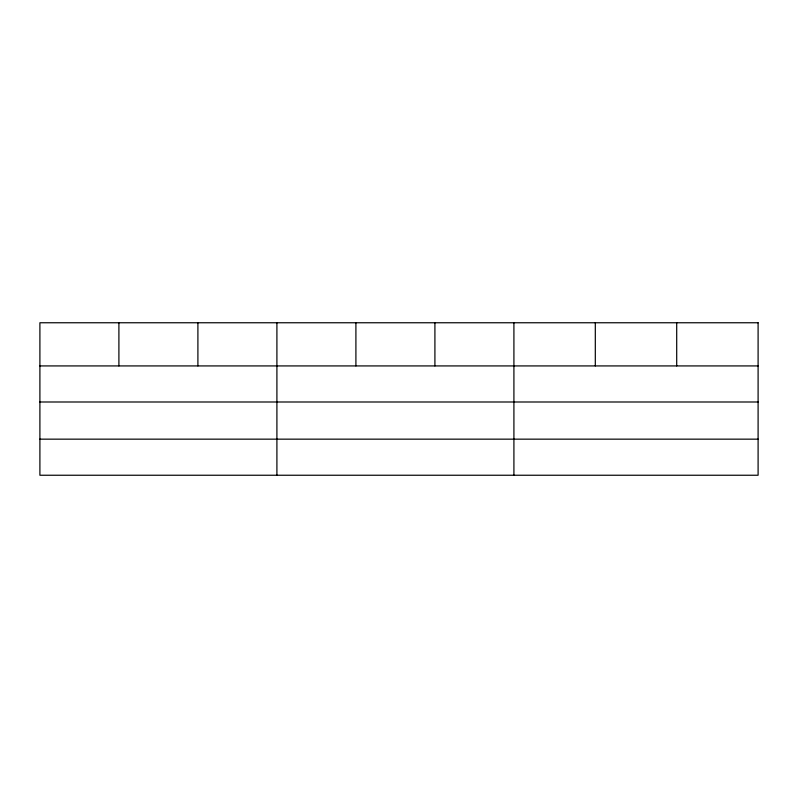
<?xml version="1.0" encoding="UTF-8"?>
<svg xmlns="http://www.w3.org/2000/svg" width="798" height="798" viewBox="0 0 798 798"><rect width="100%" height="100%" fill="white"/><g stroke="black" fill="none" stroke-linecap="round" stroke-linejoin="round"><path stroke-width="1.2" d="M39.9 365.923L758.1 365.923M39.9 401.993L758.1 401.993M39.9 439.159L758.1 439.159M676.704 322.761L676.704 365.923M595.308 322.761L595.308 365.923M513.912 322.761L513.912 475.239M434.91 322.761L434.91 365.923M355.908 322.761L355.908 365.923M276.906 322.761L276.906 475.239M197.904 322.761L197.904 365.923M118.902 322.761L118.902 365.923M758.1 322.761L39.9 322.761L39.9 475.239L758.1 475.239L758.1 322.761"/></g></svg>
